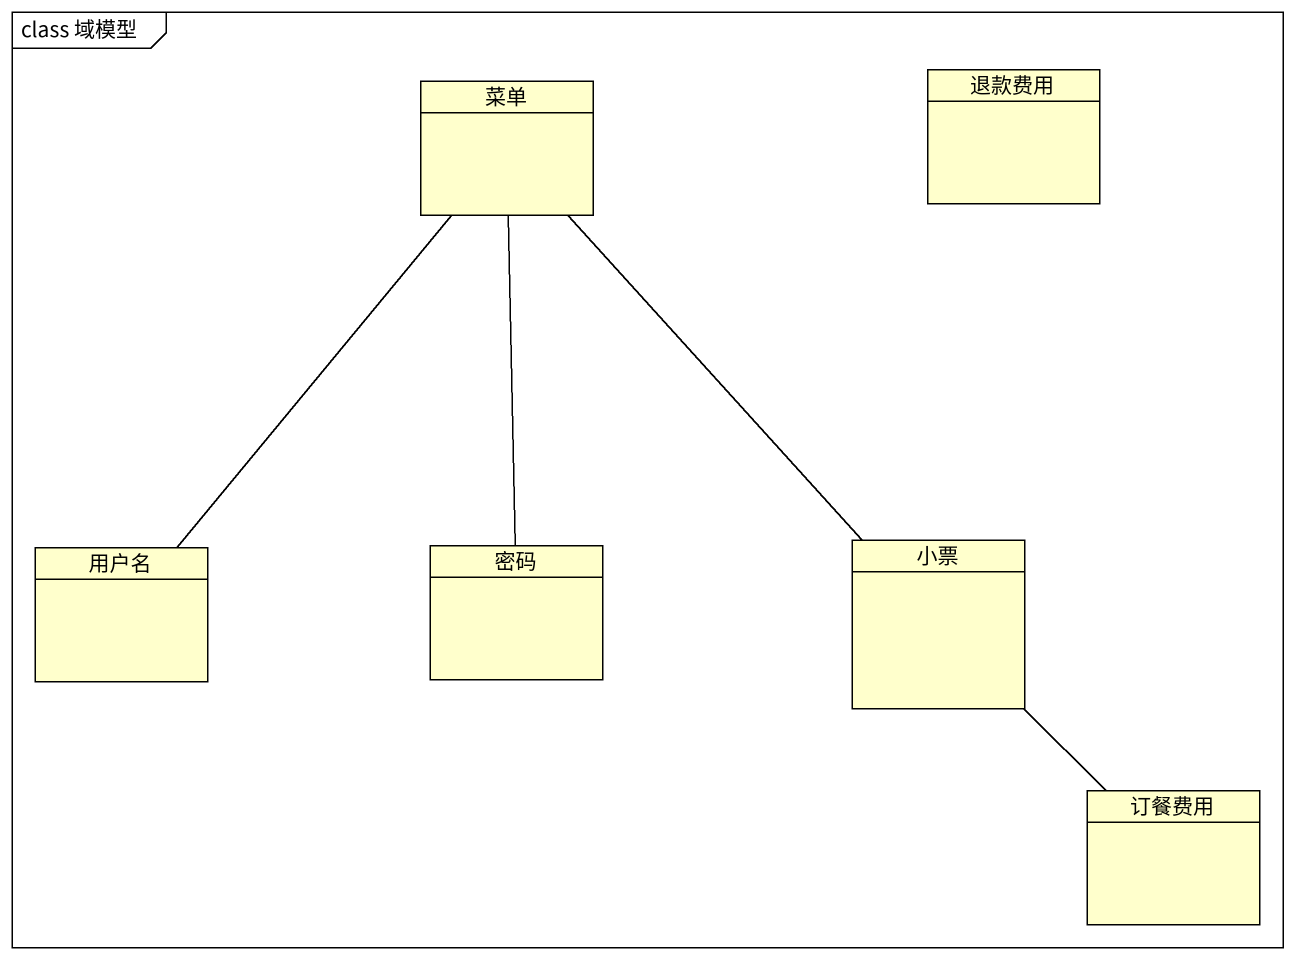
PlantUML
@startuml
mainframe class 域模型
hide circle
hide empty members
class 菜单
class 退款费用
class 用户名
class 密码
class 小票
class 订餐费用
菜单 -- 密码
用户名 -up- 菜单
小票 -up- 菜单
订餐费用 -up- 小票
@enduml
